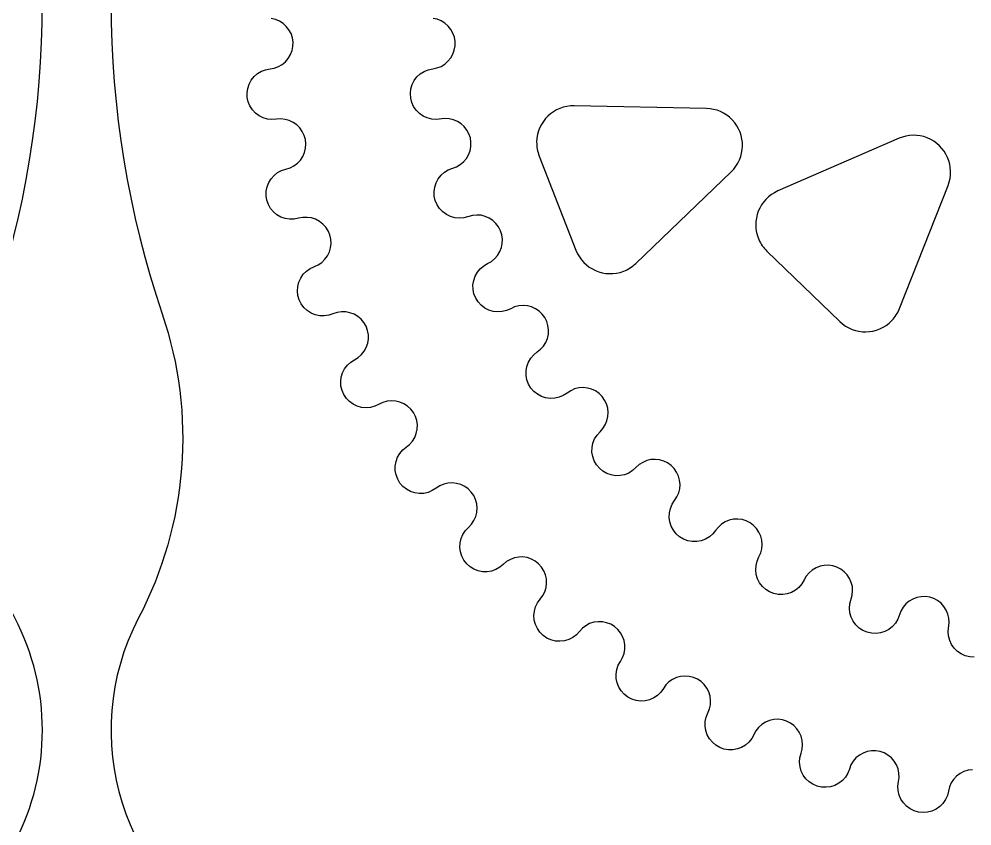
# Model space of a CAD drawing. Extents: x 1119 to 1422, y 653 to 772.
# Drawn here: x 1216.86 to 1264.89, y 679.5 to 720.18 of the extents above; entities that cross this region are included whole.
import ezdxf

# ---------------------------------------------------------------- set-up
doc = ezdxf.new("R2010")
doc.units = 0
doc.header["$MEASUREMENT"] = 0
doc.layers.add('EBENE_1', color=7, linetype='CONTINUOUS')

msp = doc.modelspace()

# ---------------------------------------------------------------- linework, layer by layer
at = {"layer": 'EBENE_1', "color": 7}
for points in [[(1264.916, 682.329), (1264.699, 682.3), (1264.49, 682.236), (1264.296, 682.136), (1264.12, 682.004), (1263.97, 681.845), (1263.85, 681.663), (1263.762, 681.462), (1263.709, 681.25), (1263.654, 681.029), (1263.561, 680.822), (1263.431, 680.634), (1263.271, 680.472), (1263.084, 680.342), (1262.878, 680.246), (1262.658, 680.188), (1262.431, 680.17), (1262.204, 680.192), (1261.985, 680.254), (1261.78, 680.354), (1261.597, 680.49), (1261.441, 680.655), (1261.316, 680.845), (1261.226, 681.055), (1261.176, 681.277), (1261.164, 681.504), (1261.195, 681.73), (1261.223, 681.946), (1261.216, 682.165), (1261.171, 682.379), (1261.09, 682.583), (1260.976, 682.769), (1260.831, 682.934), (1260.661, 683.071), (1260.47, 683.177), (1260.263, 683.25), (1260.048, 683.286), (1259.829, 683.285), (1259.613, 683.246), (1259.407, 683.172), (1259.218, 683.063), (1259.049, 682.923), (1258.907, 682.758), (1258.794, 682.57), (1258.714, 682.366), (1258.632, 682.154), (1258.513, 681.96), (1258.362, 681.79), (1258.183, 681.649), (1257.982, 681.543), (1257.764, 681.474), (1257.539, 681.444), (1257.311, 681.455), (1257.089, 681.506), (1256.88, 681.595), (1256.69, 681.72), (1256.524, 681.877), (1256.39, 682.06), (1256.289, 682.265), (1256.227, 682.484), (1256.204, 682.71), (1256.222, 682.938), (1256.28, 683.158), (1256.336, 683.369), (1256.355, 683.587), (1256.337, 683.805), (1256.284, 684.017), (1256.193, 684.216), (1256.07, 684.398), (1255.919, 684.555), (1255.742, 684.684), (1255.546, 684.782), (1255.337, 684.845), (1255.119, 684.871), (1254.902, 684.86), (1254.688, 684.813), (1254.486, 684.728), (1254.301, 684.611), (1254.138, 684.464), (1254.004, 684.293), (1253.791, 683.899), (1253.649, 683.723), (1253.478, 683.573), (1253.282, 683.455), (1253.069, 683.376), (1252.845, 683.333), (1252.617, 683.332), (1252.393, 683.372), (1252.179, 683.45), (1251.983, 683.565), (1251.809, 683.712), (1251.665, 683.889), (1251.554, 684.088), (1251.481, 684.303), (1251.446, 684.528), (1251.452, 684.756), (1251.498, 684.979), (1251.665, 685.393), (1251.712, 685.607), (1251.722, 685.826), (1251.694, 686.042), (1251.63, 686.251), (1251.531, 686.447), (1251.4, 686.622), (1251.242, 686.772), (1251.06, 686.894), (1250.859, 686.982), (1250.647, 687.036), (1250.428, 687.052), (1250.211, 687.031), (1249.999, 686.973), (1249.802, 686.881), (1249.623, 686.755), (1249.466, 686.602), (1249.34, 686.424), (1249.207, 686.238), (1249.044, 686.08), (1248.854, 685.952), (1248.646, 685.861), (1248.424, 685.809), (1248.197, 685.795), (1247.971, 685.823), (1247.753, 685.89), (1247.551, 685.993), (1247.37, 686.133), (1247.218, 686.301), (1247.096, 686.494), (1247.011, 686.705), (1246.965, 686.928), (1246.959, 687.156), (1246.993, 687.38), (1247.068, 687.597), (1247.178, 687.795), (1247.285, 687.986), (1247.358, 688.192), (1247.396, 688.407), (1247.394, 688.626), (1247.357, 688.842), (1247.283, 689.048), (1247.175, 689.239), (1247.037, 689.408), (1246.872, 689.551), (1246.685, 689.664), (1246.48, 689.743), (1246.266, 689.787), (1246.047, 689.793), (1245.831, 689.762), (1245.623, 689.696), (1245.428, 689.593), (1245.256, 689.46), (1245.107, 689.3), (1244.952, 689.134), (1244.77, 688.997), (1244.566, 688.894), (1244.348, 688.829), (1244.122, 688.804), (1243.894, 688.82), (1243.674, 688.875), (1243.466, 688.97), (1243.278, 689.098), (1243.117, 689.258), (1242.986, 689.445), (1242.89, 689.651), (1242.832, 689.871), (1242.815, 690.098), (1242.838, 690.325), (1242.899, 690.544), (1242.999, 690.749), (1243.135, 690.932), (1243.264, 691.107), (1243.363, 691.303), (1243.427, 691.512), (1243.454, 691.73), (1243.443, 691.949), (1243.396, 692.161), (1243.313, 692.364), (1243.196, 692.549), (1243.05, 692.712), (1242.879, 692.848), (1242.686, 692.953), (1242.479, 693.023), (1242.263, 693.056), (1242.045, 693.053), (1241.83, 693.013), (1241.625, 692.936), (1241.435, 692.826), (1241.267, 692.684), (1241.093, 692.538), (1240.896, 692.425), (1240.681, 692.349), (1240.457, 692.312), (1240.229, 692.316), (1240.005, 692.36), (1239.793, 692.443), (1239.599, 692.562), (1239.428, 692.713), (1239.289, 692.892), (1239.182, 693.094), (1239.112, 693.31), (1239.083, 693.537), (1239.094, 693.763), (1239.144, 693.986), (1239.234, 694.195), (1239.359, 694.386), (1239.515, 694.551), (1239.667, 694.709), (1239.788, 694.89), (1239.878, 695.09), (1239.932, 695.303), (1239.95, 695.52), (1239.929, 695.738), (1239.871, 695.95), (1239.781, 696.148), (1239.655, 696.327), (1239.503, 696.484), (1239.325, 696.612), (1239.127, 696.706), (1238.917, 696.768), (1238.7, 696.792), (1238.482, 696.778), (1238.268, 696.728), (1238.067, 696.642), (1237.884, 696.523), (1237.692, 696.4), (1237.482, 696.313), (1237.259, 696.265), (1237.032, 696.257), (1236.807, 696.289), (1236.59, 696.359), (1236.39, 696.468), (1236.212, 696.61), (1236.063, 696.782), (1235.946, 696.978), (1235.865, 697.191), (1235.823, 697.415), (1235.822, 697.643), (1235.862, 697.867), (1235.94, 698.081), (1236.055, 698.277), (1236.202, 698.451), (1236.379, 698.594), (1236.548, 698.732), (1236.693, 698.898), (1236.805, 699.085), (1236.886, 699.288), (1236.931, 699.502), (1236.937, 699.721), (1236.908, 699.938), (1236.841, 700.146), (1236.74, 700.34), (1236.608, 700.514), (1236.447, 700.663), (1236.264, 700.783), (1236.063, 700.869), (1235.85, 700.92), (1235.632, 700.934), (1235.415, 700.911), (1235.205, 700.851), (1235.007, 700.756), (1234.801, 700.657), (1234.582, 700.598), (1234.355, 700.578), (1234.129, 700.598), (1233.909, 700.657), (1233.704, 700.756), (1233.518, 700.889), (1233.36, 701.052), (1233.232, 701.241), (1233.141, 701.45), (1233.088, 701.672), (1233.075, 701.898), (1233.103, 702.125), (1233.17, 702.343), (1233.273, 702.545), (1233.413, 702.726), (1233.581, 702.878), (1233.774, 703), (1233.96, 703.115), (1234.122, 703.261), (1234.259, 703.431), (1234.364, 703.623), (1234.435, 703.831), (1234.469, 704.047), (1234.467, 704.265), (1234.427, 704.48), (1234.352, 704.686), (1234.241, 704.875), (1234.101, 705.043), (1233.934, 705.185), (1233.746, 705.296), (1233.541, 705.373), (1233.326, 705.414), (1233.107, 705.419), (1232.892, 705.386), (1232.684, 705.317), (1232.468, 705.245), (1232.242, 705.213), (1232.014, 705.221), (1231.791, 705.269), (1231.581, 705.356), (1231.391, 705.479), (1231.223, 705.634), (1231.087, 705.816), (1230.985, 706.02), (1230.919, 706.239), (1230.895, 706.464), (1230.91, 706.692), (1230.965, 706.912), (1231.059, 707.12), (1231.188, 707.308), (1231.348, 707.469), (1231.534, 707.6), (1231.94, 707.788), (1232.121, 707.911), (1232.277, 708.065), (1232.405, 708.242), (1232.501, 708.438), (1232.562, 708.648), (1232.588, 708.865), (1232.575, 709.084), (1232.525, 709.297), (1232.441, 709.498), (1232.322, 709.683), (1232.174, 709.844), (1232.002, 709.978), (1231.808, 710.081), (1231.599, 710.149), (1231.383, 710.179), (1231.164, 710.174), (1230.95, 710.131), (1230.726, 710.087), (1230.499, 710.083), (1230.274, 710.12), (1230.06, 710.196), (1229.861, 710.31), (1229.687, 710.456), (1229.541, 710.63), (1229.429, 710.827), (1229.352, 711.043), (1229.316, 711.267), (1229.318, 711.495), (1229.363, 711.719), (1229.445, 711.93), (1229.564, 712.125), (1229.715, 712.295), (1229.895, 712.435), (1230.096, 712.542), (1230.314, 712.611), (1230.522, 712.677), (1230.717, 712.777), (1230.891, 712.909), (1231.041, 713.069), (1231.16, 713.252), (1231.247, 713.453), (1231.3, 713.665), (1231.315, 713.883), (1231.292, 714.101), (1231.233, 714.311), (1231.138, 714.509), (1231.012, 714.687), (1230.857, 714.842), (1230.679, 714.968), (1230.48, 715.061), (1230.27, 715.119), (1230.052, 715.141), (1229.833, 715.126), (1229.607, 715.11), (1229.38, 715.136), (1229.162, 715.2), (1228.959, 715.302), (1228.777, 715.439), (1228.622, 715.606), (1228.499, 715.798), (1228.412, 716.008), (1228.363, 716.231), (1228.354, 716.457), (1228.386, 716.683), (1228.458, 716.899), (1228.567, 717.099), (1228.709, 717.277), (1228.88, 717.427), (1229.076, 717.543), (1229.289, 717.624), (1229.513, 717.665), (1229.728, 717.705), (1229.933, 717.78), (1230.123, 717.889), (1230.292, 718.029), (1230.434, 718.195), (1230.545, 718.384), (1230.623, 718.587), (1230.666, 718.802), (1230.671, 719.021), (1230.638, 719.238), (1230.57, 719.445), (1230.466, 719.639), (1230.331, 719.81), (1230.17, 719.958), (1229.986, 720.075), (1229.783, 720.16), (1229.571, 720.209)], [(1265.009, 688), (1264.781, 688.017), (1264.56, 688.072), (1264.351, 688.167), (1264.163, 688.296), (1264, 688.457), (1263.869, 688.646), (1263.775, 688.853), (1263.717, 689.076), (1263.702, 689.304), (1263.749, 689.747), (1263.736, 689.965), (1263.687, 690.176), (1263.603, 690.377), (1263.485, 690.56), (1263.339, 690.722), (1263.166, 690.855), (1262.975, 690.957), (1262.768, 691.026), (1262.553, 691.059), (1262.335, 691.055), (1262.121, 691.014), (1261.918, 690.937), (1261.731, 690.827), (1261.564, 690.687), (1261.423, 690.521), (1261.313, 690.332), (1261.155, 689.915), (1261.036, 689.719), (1260.885, 689.547), (1260.706, 689.405), (1260.505, 689.298), (1260.287, 689.227), (1260.06, 689.196), (1259.831, 689.207), (1259.608, 689.258), (1259.398, 689.347), (1259.206, 689.474), (1259.041, 689.632), (1258.907, 689.816), (1258.807, 690.022), (1258.745, 690.243), (1258.723, 690.471), (1258.743, 690.699), (1258.86, 691.129), (1258.881, 691.345), (1258.866, 691.563), (1258.813, 691.774), (1258.726, 691.974), (1258.607, 692.156), (1258.458, 692.315), (1258.284, 692.445), (1258.091, 692.545), (1257.883, 692.612), (1257.668, 692.641), (1257.45, 692.635), (1257.238, 692.59), (1257.034, 692.511), (1256.848, 692.399), (1256.683, 692.256), (1256.545, 692.088), (1256.437, 691.899), (1256.323, 691.7), (1256.176, 691.526), (1256.001, 691.38), (1255.801, 691.267), (1255.584, 691.193), (1255.359, 691.157), (1255.13, 691.162), (1254.906, 691.208), (1254.693, 691.294), (1254.5, 691.416), (1254.331, 691.57), (1254.192, 691.751), (1254.087, 691.955), (1254.021, 692.174), (1253.995, 692.402), (1254.009, 692.63), (1254.064, 692.851), (1254.158, 693.06), (1254.247, 693.259), (1254.302, 693.47), (1254.32, 693.687), (1254.302, 693.903), (1254.247, 694.114), (1254.158, 694.313), (1254.035, 694.492), (1253.885, 694.65), (1253.709, 694.779), (1253.515, 694.876), (1253.306, 694.939), (1253.091, 694.966), (1252.873, 694.957), (1252.661, 694.91), (1252.458, 694.828), (1252.274, 694.712), (1252.111, 694.568), (1251.975, 694.399), (1251.832, 694.221), (1251.659, 694.071), (1251.462, 693.954), (1251.247, 693.873), (1251.021, 693.834), (1250.793, 693.834), (1250.568, 693.876), (1250.354, 693.957), (1250.158, 694.073), (1249.985, 694.224), (1249.842, 694.402), (1249.734, 694.605), (1249.662, 694.821), (1249.63, 695.048), (1249.641, 695.277), (1249.691, 695.5), (1249.779, 695.711), (1249.904, 695.902), (1250.025, 696.084), (1250.112, 696.284), (1250.163, 696.495), (1250.18, 696.713), (1250.158, 696.929), (1250.1, 697.139), (1250.008, 697.335), (1249.884, 697.515), (1249.73, 697.67), (1249.554, 697.796), (1249.358, 697.891), (1249.149, 697.951), (1248.932, 697.976), (1248.715, 697.963), (1248.503, 697.913), (1248.302, 697.828), (1248.119, 697.712), (1247.958, 697.564), (1247.789, 697.411), (1247.594, 697.29), (1247.382, 697.206), (1247.157, 697.161), (1246.928, 697.156), (1246.703, 697.193), (1246.486, 697.269), (1246.288, 697.381), (1246.112, 697.529), (1245.965, 697.704), (1245.852, 697.903), (1245.777, 698.119), (1245.74, 698.344), (1245.745, 698.574), (1245.79, 698.798), (1245.874, 699.01), (1245.995, 699.205), (1246.148, 699.374), (1246.295, 699.535), (1246.412, 699.719), (1246.497, 699.92), (1246.546, 700.131), (1246.559, 700.349), (1246.535, 700.565), (1246.475, 700.774), (1246.38, 700.97), (1246.253, 701.147), (1246.098, 701.3), (1245.919, 701.425), (1245.723, 701.517), (1245.513, 701.574), (1245.297, 701.596), (1245.079, 701.579), (1244.867, 701.528), (1244.668, 701.441), (1244.486, 701.321), (1244.295, 701.195), (1244.084, 701.107), (1243.861, 701.057), (1243.632, 701.047), (1243.405, 701.079), (1243.188, 701.15), (1242.986, 701.258), (1242.808, 701.401), (1242.657, 701.574), (1242.54, 701.77), (1242.46, 701.984), (1242.417, 702.21), (1242.417, 702.438), (1242.457, 702.663), (1242.538, 702.878), (1242.654, 703.075), (1242.804, 703.248), (1242.982, 703.392), (1243.151, 703.527), (1243.296, 703.69), (1243.411, 703.874), (1243.493, 704.077), (1243.541, 704.289), (1243.55, 704.507), (1243.523, 704.722), (1243.46, 704.931), (1243.363, 705.126), (1243.233, 705.301), (1243.076, 705.451), (1242.896, 705.574), (1242.698, 705.664), (1242.487, 705.719), (1242.27, 705.737), (1242.054, 705.719), (1241.842, 705.664), (1241.644, 705.574), (1241.435, 705.481), (1241.214, 705.425), (1240.986, 705.411), (1240.758, 705.437), (1240.539, 705.504), (1240.335, 705.609), (1240.153, 705.747), (1240, 705.916), (1239.878, 706.109), (1239.792, 706.322), (1239.746, 706.546), (1239.741, 706.775), (1239.777, 707.001), (1239.851, 707.217), (1239.964, 707.417), (1240.11, 707.592), (1240.284, 707.74), (1240.482, 707.854), (1240.672, 707.961), (1240.84, 708.1), (1240.983, 708.265), (1241.095, 708.45), (1241.174, 708.654), (1241.219, 708.867), (1241.225, 709.084), (1241.196, 709.3), (1241.129, 709.507), (1241.029, 709.7), (1240.899, 709.875), (1240.74, 710.023), (1240.558, 710.142), (1240.358, 710.229), (1240.147, 710.282), (1239.929, 710.297), (1239.713, 710.277), (1239.282, 710.159), (1239.054, 710.14), (1238.826, 710.161), (1238.606, 710.223), (1238.4, 710.323), (1238.216, 710.457), (1238.058, 710.623), (1237.931, 710.815), (1237.842, 711.025), (1237.79, 711.248), (1237.78, 711.477), (1237.811, 711.703), (1237.881, 711.921), (1237.989, 712.122), (1238.131, 712.302), (1238.303, 712.453), (1238.499, 712.572), (1238.916, 712.729), (1239.104, 712.839), (1239.271, 712.98), (1239.41, 713.147), (1239.521, 713.334), (1239.597, 713.537), (1239.638, 713.751), (1239.642, 713.969), (1239.61, 714.184), (1239.541, 714.392), (1239.439, 714.582), (1239.305, 714.755), (1239.144, 714.901), (1238.961, 715.019), (1238.76, 715.104), (1238.548, 715.152), (1238.331, 715.165), (1237.888, 715.118), (1237.66, 715.133), (1237.437, 715.191), (1237.229, 715.286), (1237.041, 715.416), (1236.88, 715.579), (1236.75, 715.767), (1236.656, 715.976), (1236.601, 716.197), (1236.584, 716.425), (1236.609, 716.653), (1236.675, 716.872), (1236.779, 717.076), (1236.917, 717.259), (1237.085, 717.414), (1237.278, 717.536), (1237.491, 717.623), (1237.715, 717.669), (1237.927, 717.714), (1238.13, 717.793), (1238.317, 717.906), (1238.481, 718.048), (1238.619, 718.216), (1238.727, 718.405), (1238.801, 718.61), (1238.839, 718.824), (1238.84, 719.042), (1238.805, 719.257), (1238.734, 719.462), (1238.629, 719.653), (1238.493, 719.823), (1238.331, 719.968), (1238.145, 720.083), (1237.944, 720.165), (1237.731, 720.211)]]:
    msp.add_lwpolyline(points, dxfattribs=at)
for points, knots in [([(1200.158, 768.468), (1203.703, 770.321), (1207.932, 770.321), (1211.477, 768.468), (1217.458, 765.342), (1219.773, 757.96), (1216.647, 751.979), (1214.174, 747.247), (1213.744, 741.711), (1215.456, 736.654), (1218.897, 726.489), (1218.897, 715.473), (1215.456, 705.308), (1213.744, 700.252), (1214.174, 694.715), (1216.647, 689.983), (1218.5, 686.438), (1218.5, 682.21), (1216.647, 678.664), (1213.521, 672.683), (1206.139, 670.369), (1200.158, 673.494), (1195.426, 675.967), (1189.89, 676.398), (1184.833, 674.686), (1174.668, 671.244), (1163.653, 671.244), (1153.487, 674.686), (1148.431, 676.398), (1142.894, 675.967), (1138.163, 673.494), (1134.617, 671.641), (1130.389, 671.641), (1126.843, 673.494), (1120.862, 676.62), (1118.548, 684.003), (1121.673, 689.983), (1124.146, 694.715), (1124.577, 700.252), (1122.865, 705.308), (1119.423, 715.473), (1119.423, 726.489), (1122.865, 736.654), (1124.577, 741.711), (1124.146, 747.247), (1121.673, 751.979), (1119.82, 755.524), (1119.82, 759.753), (1121.673, 763.298), (1124.799, 769.279), (1132.182, 771.594), (1138.163, 768.468), (1142.894, 765.995), (1148.431, 765.565), (1153.487, 767.277), (1163.653, 770.718), (1174.668, 770.718), (1184.833, 767.277), (1189.89, 765.565), (1195.426, 765.995), (1200.158, 768.468)], [0, 0, 0, 0, 1, 1, 1, 2, 2, 2, 3, 3, 3, 4, 4, 4, 5, 5, 5, 6, 6, 6, 7, 7, 7, 8, 8, 8, 9, 9, 9, 10, 10, 10, 11, 11, 11, 12, 12, 12, 13, 13, 13, 14, 14, 14, 15, 15, 15, 16, 16, 16, 17, 17, 17, 18, 18, 18, 19, 19, 19, 20, 20, 20, 20]), ([(1301.37, 768.468), (1304.916, 770.321), (1309.144, 770.321), (1312.69, 768.468), (1318.67, 765.342), (1320.985, 757.96), (1317.859, 751.979), (1315.386, 747.247), (1314.956, 741.711), (1316.668, 736.654), (1320.109, 726.489), (1320.109, 715.473), (1316.668, 705.308), (1314.956, 700.252), (1315.386, 694.715), (1317.859, 689.983), (1319.712, 686.438), (1319.712, 682.21), (1317.859, 678.664), (1314.733, 672.683), (1307.351, 670.369), (1301.37, 673.494), (1296.639, 675.967), (1291.102, 676.398), (1286.045, 674.686), (1275.88, 671.244), (1264.865, 671.244), (1254.7, 674.686), (1249.643, 676.398), (1244.106, 675.967), (1239.375, 673.494), (1235.829, 671.641), (1231.601, 671.641), (1228.055, 673.494), (1222.075, 676.62), (1219.76, 684.003), (1222.886, 689.983), (1225.358, 694.715), (1225.789, 700.252), (1224.077, 705.308), (1220.636, 715.473), (1220.636, 726.489), (1224.077, 736.654), (1225.789, 741.711), (1225.358, 747.247), (1222.886, 751.979), (1221.033, 755.524), (1221.033, 759.753), (1222.886, 763.298), (1226.012, 769.279), (1233.394, 771.594), (1239.375, 768.468), (1244.106, 765.995), (1249.643, 765.565), (1254.7, 767.277), (1264.865, 770.718), (1275.88, 770.718), (1286.045, 767.277), (1291.102, 765.565), (1296.639, 765.995), (1301.37, 768.468)], [0, 0, 0, 0, 1, 1, 1, 2, 2, 2, 3, 3, 3, 4, 4, 4, 5, 5, 5, 6, 6, 6, 7, 7, 7, 8, 8, 8, 9, 9, 9, 10, 10, 10, 11, 11, 11, 12, 12, 12, 13, 13, 13, 14, 14, 14, 15, 15, 15, 16, 16, 16, 17, 17, 17, 18, 18, 18, 19, 19, 19, 20, 20, 20, 20]), ([(1243.079, 713.272), (1242.99, 713.499), (1242.947, 713.741), (1242.952, 713.985), (1242.973, 715.01), (1243.821, 715.824), (1244.846, 715.803), (1244.846, 715.803), (1251.508, 715.667), (1251.508, 715.667), (1252, 715.657), (1252.468, 715.452), (1252.809, 715.097), (1253.519, 714.357), (1253.495, 713.182), (1252.756, 712.472), (1252.756, 712.472), (1247.949, 707.858), (1247.949, 707.858), (1247.773, 707.689), (1247.566, 707.556), (1247.339, 707.468), (1246.384, 707.095), (1245.307, 707.567), (1244.934, 708.522), (1244.934, 708.522), (1243.079, 713.272), (1243.079, 713.272)], [0, 0, 0, 0, 1, 1, 1, 2, 2, 2, 3, 3, 3, 4, 4, 4, 5, 5, 5, 6, 6, 6, 7, 7, 7, 8, 8, 8, 9, 9, 9, 9]), ([(1254.562, 708.471), (1254.386, 708.64), (1254.246, 708.843), (1254.149, 709.066), (1253.74, 710.007), (1254.171, 711.1), (1255.111, 711.509), (1255.111, 711.509), (1261.221, 714.166), (1261.221, 714.166), (1261.673, 714.362), (1262.184, 714.371), (1262.642, 714.191), (1263.596, 713.815), (1264.065, 712.737), (1263.689, 711.783), (1263.689, 711.783), (1261.247, 705.584), (1261.247, 705.584), (1261.157, 705.357), (1261.024, 705.15), (1260.855, 704.974), (1260.143, 704.237), (1258.968, 704.216), (1258.23, 704.929), (1258.23, 704.929), (1254.562, 708.471), (1254.562, 708.471)], [0, 0, 0, 0, 1, 1, 1, 2, 2, 2, 3, 3, 3, 4, 4, 4, 5, 5, 5, 6, 6, 6, 7, 7, 7, 8, 8, 8, 9, 9, 9, 9])]:
    msp.add_open_spline(points, degree=3, knots=knots, dxfattribs=at)

doc.saveas('drawing.dxf')
